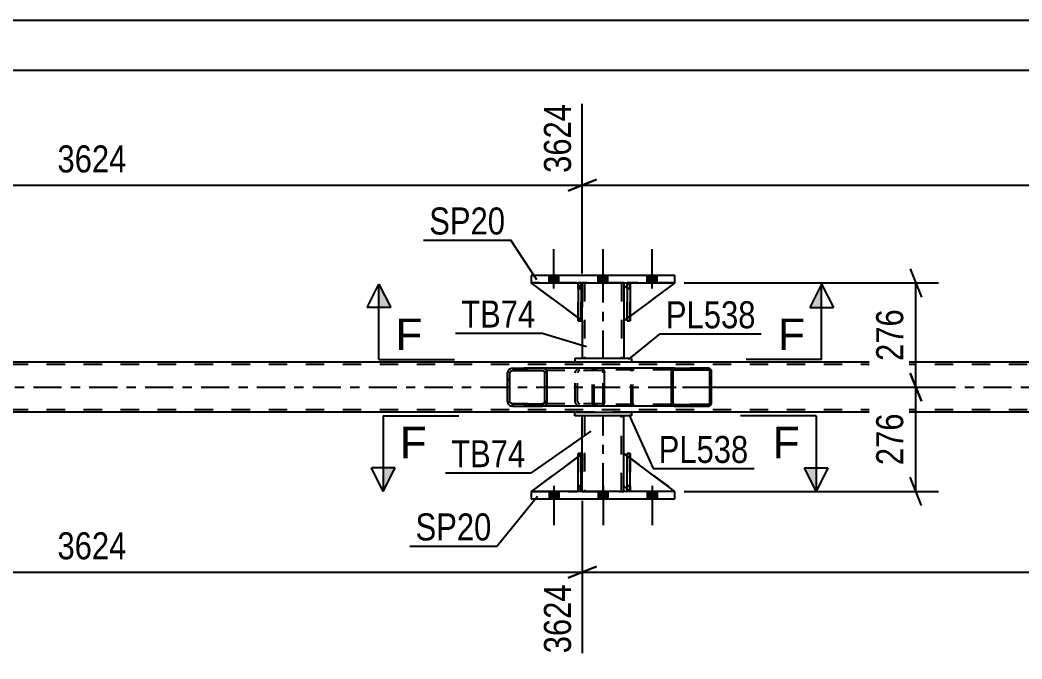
# Model space of a CAD drawing. Header units: millimetres. Extents: x 0 to 841, y 0 to 594.
# Drawn here: x 101.3 to 207.4, y 223.3 to 291 of the extents above; entities that cross this region are included whole.
import ezdxf

# ---------------------------------------------------------------- set-up
doc = ezdxf.new("R2010")
doc.units = ezdxf.units.MM
doc.linetypes.add('DXK_LINE_DOT2', pattern=[3.9198, 1.9599, -1.9599])
doc.linetypes.add('DXK_LINE_DOT3', pattern=[5.9187, 2.979, -0.9799, 0.9799, -0.9799])
doc.styles.add('Arial', font='ARIAL.TTF', dxfattribs={"height": 0.2})
doc.styles.add('Arial Narrow', font='ARIALN.TTF', dxfattribs={"height": 0.2})

# ---------------------------------------------------------------- blocks, each defined once
blk = doc.blocks.new('Part-318885092-5568 - 5502')
at = {"color": 2, "linetype": 'Continuous'}
for p, q in [((165.61, 262.9), (165.25, 262.55)), ((165.25, 262.55), (165.25, 259.15)), ((170.65, 263.15), (165.93, 259.65)), ((165.61, 259.41), (165.25, 259.15))]:
    blk.add_line(p, q, dxfattribs=at)
at = {"color": 7, "linetype": 'DXK_LINE_DOT2'}
for p, q in [((165.85, 263.15), (165.61, 262.9)), ((170.65, 263.15), (165.85, 263.15)), ((165.93, 259.65), (165.61, 259.41))]:
    blk.add_line(p, q, dxfattribs=at)
blk = doc.blocks.new('Part-318885092-5510 - 5502')
at = {"color": 7, "linetype": 'DXK_LINE_DOT2'}
for p, q in [((160.41, 262.55), (160.41, 263.15)), ((160.41, 263.15), (160.41, 263.15)), ((160.41, 263.15), (160.41, 259.15)), ((160.73, 263.15), (160.41, 263.15)), ((160.41, 259.15), (160.41, 262.55)), ((160.41, 262.55), (160.73, 262.55)), ((160.73, 262.55), (160.73, 263.15)), ((160.73, 259.15), (160.73, 263.15)), ((160.73, 262.55), (160.73, 259.15)), ((160.41, 259.15), (160.73, 259.15))]:
    blk.add_line(p, q, dxfattribs=at)
blk = doc.blocks.new('Part-318885092-5517 - 5502')
at = {"color": 2, "linetype": 'Continuous'}
for p, q in [((160.85, 263.15), (160.85, 262.55)), ((165.25, 263.15), (165.25, 262.55)), ((160.85, 259.15), (160.85, 255.15)), ((165.25, 259.15), (165.25, 255.15))]:
    blk.add_line(p, q, dxfattribs=at)
at = {"color": 7, "linetype": 'DXK_LINE_DOT2'}
for p, q in [((165.25, 263.15), (160.85, 263.15)), ((160.85, 262.55), (160.85, 259.15)), ((161.09, 263.15), (161.09, 255.15)), ((165.01, 263.15), (165.01, 255.15)), ((165.25, 262.55), (165.25, 259.15)), ((165.25, 255.15), (160.85, 255.15))]:
    blk.add_line(p, q, dxfattribs=at)
at = {"color": 7, "linetype": 'DXK_LINE_DOT3'}
blk.add_line((163.05, 255.15), (163.05, 263.15), dxfattribs=at)
blk = doc.blocks.new('Part-318885092-5522 - 5502')
at = {"color": 2, "linetype": 'Continuous'}
for p, q in [((166.05, 255.15), (160.05, 255.15)), ((160.05, 255.15), (160.05, 254.75)), ((166.05, 254.75), (160.05, 254.75)), ((166.05, 255.15), (166.05, 254.75))]:
    blk.add_line(p, q, dxfattribs=at)
blk = doc.blocks.new('Part-318885092-5527 - 5502')
at = {"color": 2, "linetype": 'Continuous'}
for p, q in [((160.05, 249.47), (166.05, 249.47)), ((160.05, 249.07), (160.05, 249.47)), ((166.05, 249.47), (166.05, 249.07)), ((166.05, 249.07), (160.05, 249.07))]:
    blk.add_line(p, q, dxfattribs=at)
blk = doc.blocks.new('Part-318885092-5532 - 5502')
at = {"color": 2, "linetype": 'Continuous'}
for p, q in [((160.85, 245.07), (160.85, 249.07)), ((165.25, 245.07), (165.25, 249.07)), ((160.85, 241.07), (160.85, 241.67)), ((165.25, 241.07), (165.25, 241.67))]:
    blk.add_line(p, q, dxfattribs=at)
at = {"color": 7, "linetype": 'DXK_LINE_DOT2'}
for p, q in [((165.25, 249.07), (160.85, 249.07)), ((161.09, 249.07), (161.09, 241.07)), ((165.01, 241.07), (165.01, 249.07)), ((160.85, 241.67), (160.85, 245.07)), ((165.25, 241.67), (165.25, 245.07)), ((160.85, 241.07), (165.25, 241.07))]:
    blk.add_line(p, q, dxfattribs=at)
at = {"color": 7, "linetype": 'DXK_LINE_DOT3'}
blk.add_line((163.05, 241.07), (163.05, 249.07), dxfattribs=at)
blk = doc.blocks.new('Part-318885092-5548 - 5502')
at = {"color": 2, "linetype": 'Continuous'}
for p, q in [((170.65, 263.95), (155.45, 263.95)), ((155.45, 263.95), (155.45, 263.15)), ((170.65, 263.15), (170.65, 263.95)), ((155.45, 263.15), (170.65, 263.15))]:
    blk.add_line(p, q, dxfattribs=at)
blk = doc.blocks.new('Part-318885092-5553 - 5502')
at = {"color": 2, "linetype": 'Continuous'}
for p, q in [((155.45, 241.07), (155.45, 240.27)), ((170.65, 241.07), (155.45, 241.07)), ((170.65, 240.27), (170.65, 241.07)), ((155.45, 240.27), (170.65, 240.27))]:
    blk.add_line(p, q, dxfattribs=at)
blk = doc.blocks.new('Part-318885092-5554 - 5502')
at = {"color": 2, "linetype": 'Continuous'}
for p, q in [((165.25, 241.67), (165.25, 245.07)), ((165.61, 244.81), (165.25, 245.07)), ((170.65, 241.07), (165.93, 244.57)), ((165.61, 241.32), (165.25, 241.67))]:
    blk.add_line(p, q, dxfattribs=at)
at = {"color": 7, "linetype": 'DXK_LINE_DOT2'}
for p, q in [((165.93, 244.57), (165.61, 244.81)), ((165.85, 241.07), (165.61, 241.32)), ((170.65, 241.07), (165.85, 241.07)), ((170.65, 241.07), (170.65, 241.07)), ((170.65, 241.07), (170.65, 241.07))]:
    blk.add_line(p, q, dxfattribs=at)
blk = doc.blocks.new('Part-318885092-5555 - 5502')
at = {"color": 7, "linetype": 'DXK_LINE_DOT2'}
for p, q in [((165.25, 241.67), (165.25, 245.07)), ((165.25, 245.07), (170.65, 241.07)), ((165.85, 241.07), (165.25, 241.67)), ((170.65, 241.07), (165.85, 241.07))]:
    blk.add_line(p, q, dxfattribs=at)
blk = doc.blocks.new('Part-318885092-5556 - 5502')
at = {"color": 2, "linetype": 'Continuous'}
for p, q in [((160.41, 244.74), (155.45, 241.07)), ((160.85, 245.07), (160.73, 244.98)), ((160.85, 241.67), (160.85, 245.07)), ((160.41, 241.22), (160.25, 241.07)), ((160.85, 241.67), (160.73, 241.54)), ((160.85, 241.67), (160.85, 241.67))]:
    blk.add_line(p, q, dxfattribs=at)
at = {"color": 7, "linetype": 'DXK_LINE_DOT2'}
for p, q in [((160.73, 244.98), (160.41, 244.74)), ((160.85, 241.67), (160.85, 245.07)), ((155.45, 241.07), (160.25, 241.07)), ((160.85, 241.67), (160.25, 241.07)), ((160.73, 241.54), (160.41, 241.22))]:
    blk.add_line(p, q, dxfattribs=at)
blk = doc.blocks.new('Part-318885092-5563 - 5502')
at = {"color": 7, "linetype": 'DXK_LINE_DOT2'}
for p, q in [((160.85, 245.07), (155.45, 241.07)), ((160.85, 241.67), (160.85, 245.07)), ((160.85, 245.07), (160.85, 241.67)), ((155.45, 241.07), (160.25, 241.07)), ((160.25, 241.07), (160.85, 241.67)), ((160.85, 241.67), (160.25, 241.07)), ((160.85, 241.67), (160.85, 241.67))]:
    blk.add_line(p, q, dxfattribs=at)
blk = doc.blocks.new('Part-318885092-5564 - 5502')
at = {"color": 2, "linetype": 'Continuous'}
for p, q in [((165.61, 241.07), (165.61, 245.07)), ((165.61, 245.07), (165.93, 245.07)), ((165.93, 241.07), (165.93, 245.07)), ((165.61, 241.07), (165.61, 241.07)), ((165.93, 241.07), (165.61, 241.07))]:
    blk.add_line(p, q, dxfattribs=at)
at = {"color": 7, "linetype": 'DXK_LINE_DOT2'}
for p, q in [((165.61, 245.07), (165.61, 241.67)), ((165.93, 241.67), (165.93, 245.07)), ((165.61, 241.67), (165.61, 241.07)), ((165.61, 241.67), (165.93, 241.67)), ((165.93, 241.07), (165.93, 241.67)), ((165.93, 241.07), (165.93, 241.07))]:
    blk.add_line(p, q, dxfattribs=at)
blk = doc.blocks.new('Part-318885092-5565 - 5502')
at = {"color": 2, "linetype": 'Continuous'}
for p, q in [((160.41, 241.07), (160.41, 245.07)), ((160.41, 245.07), (160.73, 245.07)), ((160.73, 241.07), (160.73, 245.07)), ((160.41, 241.07), (160.41, 241.07)), ((160.73, 241.07), (160.41, 241.07))]:
    blk.add_line(p, q, dxfattribs=at)
at = {"color": 7, "linetype": 'DXK_LINE_DOT2'}
for p, q in [((160.41, 245.07), (160.41, 241.67)), ((160.73, 241.67), (160.73, 245.07)), ((160.41, 241.67), (160.41, 241.07)), ((160.41, 241.67), (160.73, 241.67)), ((160.73, 241.07), (160.73, 241.67)), ((160.73, 241.07), (160.73, 241.07))]:
    blk.add_line(p, q, dxfattribs=at)
blk = doc.blocks.new('Part-318885092-5566 - 5502')
at = {"color": 7, "linetype": 'DXK_LINE_DOT2'}
for p, q in [((165.93, 245.07), (165.61, 245.07)), ((165.61, 241.67), (165.61, 245.07)), ((165.61, 241.07), (165.61, 245.07)), ((165.93, 245.07), (165.93, 241.67)), ((165.93, 241.07), (165.93, 245.07)), ((165.93, 241.67), (165.61, 241.67)), ((165.61, 241.07), (165.61, 241.67)), ((165.93, 241.07), (165.61, 241.07)), ((165.93, 241.67), (165.93, 241.07)), ((165.93, 241.07), (165.93, 241.07))]:
    blk.add_line(p, q, dxfattribs=at)
blk = doc.blocks.new('Part-318885092-5567 - 5502')
at = {"color": 7, "linetype": 'DXK_LINE_DOT2'}
for p, q in [((160.73, 245.07), (160.41, 245.07)), ((160.41, 241.67), (160.41, 245.07)), ((160.41, 241.07), (160.41, 245.07)), ((160.73, 245.07), (160.73, 241.67)), ((160.73, 241.07), (160.73, 245.07)), ((160.73, 241.67), (160.41, 241.67)), ((160.41, 241.07), (160.41, 241.67)), ((160.73, 241.07), (160.41, 241.07)), ((160.73, 241.67), (160.73, 241.07)), ((160.73, 241.07), (160.73, 241.07))]:
    blk.add_line(p, q, dxfattribs=at)
blk = doc.blocks.new('Part-318885092-5604 - 5502')
at = {"linetype": 'Continuous'}
h = blk.add_hatch(dxfattribs=at)
h.set_pattern_fill('', scale=0.7, style=0, pattern_type=0)
h.set_pattern_definition([(45, (157.0942, 253.8129), (-1.57154, 1.57154), [])])
h.paths.add_polyline_path([(157.13, 253.63), (157.09, 253.81), (156.99, 253.97), (156.82, 254.07), (156.63, 254.11), (153.45, 254.11), (153.25, 254.07), (153.09, 253.97), (152.98, 253.81), (152.94, 253.63), (152.94, 250.59), (152.98, 250.41), (153.09, 250.25), (153.25, 250.15), (153.45, 250.11), (156.63, 250.11), (156.82, 250.15), (156.99, 250.25), (157.09, 250.41), (157.13, 250.59)])
h.paths.add_polyline_path([(156.86, 250.5), (156.81, 250.42), (156.73, 250.37), (156.63, 250.35), (153.45, 250.35), (153.35, 250.37), (153.27, 250.42), (153.21, 250.5), (153.19, 250.59), (153.19, 253.63), (153.21, 253.72), (153.27, 253.8), (153.35, 253.85), (153.45, 253.87), (156.63, 253.87), (156.73, 253.85), (156.81, 253.8), (156.86, 253.72), (156.88, 253.63), (156.88, 250.59)])
at = {"color": 2, "linetype": 'Continuous'}
for p, q in [((152.98, 253.81), (152.94, 253.63)), ((153.19, 253.63), (153.21, 253.72)), ((153.21, 253.72), (153.27, 253.8)), ((153.45, 254.11), (153.25, 254.07)), ((153.27, 253.8), (153.35, 253.85)), ((153.35, 253.85), (153.45, 253.87)), ((153.45, 254.11), (156.63, 254.11)), ((153.45, 253.87), (156.63, 253.87)), ((162.93, 254.11), (156.63, 254.11)), ((156.82, 254.07), (156.63, 254.11)), ((156.63, 253.87), (156.73, 253.85)), ((156.73, 253.85), (156.81, 253.8)), ((156.81, 253.8), (156.86, 253.72)), ((156.86, 253.72), (156.88, 253.63)), ((157.13, 253.63), (157.09, 253.81)), ((162.93, 254.11), (163.03, 254.07)), ((163.03, 254.07), (163.12, 253.97)), ((163.12, 253.97), (163.18, 253.81)), ((163.18, 253.81), (163.2, 253.63)), ((152.94, 250.59), (152.94, 253.63)), ((153.19, 250.59), (153.19, 253.63)), ((156.88, 250.59), (156.88, 253.63)), ((157.13, 250.59), (157.13, 253.63)), ((163.2, 250.59), (163.2, 253.63)), ((152.94, 250.59), (152.98, 250.41)), ((153.21, 250.5), (153.19, 250.59)), ((153.27, 250.42), (153.21, 250.5)), ((156.86, 250.5), (156.81, 250.42)), ((156.88, 250.59), (156.86, 250.5)), ((157.09, 250.41), (157.13, 250.59)), ((163.2, 250.59), (163.18, 250.41)), ((153.25, 250.15), (153.45, 250.11)), ((153.35, 250.37), (153.27, 250.42)), ((153.45, 250.35), (153.35, 250.37)), ((153.45, 250.35), (156.63, 250.35)), ((153.45, 250.11), (156.63, 250.11)), ((156.73, 250.37), (156.63, 250.35)), ((156.63, 250.11), (156.82, 250.15)), ((162.93, 250.11), (156.63, 250.11)), ((156.81, 250.42), (156.73, 250.37)), ((163.03, 250.15), (162.93, 250.11)), ((163.12, 250.25), (163.03, 250.15)), ((163.18, 250.41), (163.12, 250.25))]:
    blk.add_line(p, q, dxfattribs=at)
at = {"color": 7, "linetype": 'DXK_LINE_DOT2'}
for p, q in [((156.63, 254.11), (153.45, 254.11)), ((162.93, 253.87), (153.45, 253.87)), ((160.09, 253.63), (160.13, 253.81)), ((160.36, 253.72), (160.34, 253.63)), ((160.42, 253.8), (160.36, 253.72)), ((160.4, 254.07), (160.6, 254.11)), ((160.5, 253.85), (160.42, 253.8)), ((160.6, 253.87), (160.5, 253.85)), ((161.94, 253.87), (161.94, 254.11)), ((162.98, 253.85), (162.93, 253.87)), ((163.03, 253.8), (162.98, 253.85)), ((163.06, 253.72), (163.03, 253.8)), ((163.07, 253.63), (163.06, 253.72)), ((160.09, 250.59), (160.09, 253.63)), ((160.34, 250.59), (160.34, 253.63)), ((163.07, 250.59), (163.07, 253.63)), ((160.13, 250.41), (160.09, 250.59)), ((160.34, 250.59), (160.36, 250.5)), ((160.36, 250.5), (160.42, 250.42)), ((163.03, 250.42), (163.06, 250.5)), ((163.06, 250.5), (163.07, 250.59)), ((162.93, 250.35), (153.45, 250.35)), ((156.63, 250.11), (153.45, 250.11)), ((160.6, 250.11), (160.4, 250.15)), ((160.42, 250.42), (160.44, 250.41)), ((160.44, 250.41), (160.5, 250.37)), ((160.5, 250.37), (160.6, 250.35)), ((161.94, 250.11), (161.94, 250.35)), ((162.93, 250.35), (162.98, 250.37)), ((162.98, 250.37), (163.03, 250.42))]:
    blk.add_line(p, q, dxfattribs=at)
at = {"color": 2, "linetype": 'Continuous'}
for centre, start, end in [((153.43, 253.61), 111.1941, 156.1506), ((156.64, 253.61), 23.8494, 68.8059), ((153.43, 250.6), 203.8494, 248.8059), ((156.64, 250.6), 291.1941, 336.1506)]:
    blk.add_arc(centre, 0.492, start, end, dxfattribs=at)
at = {"color": 7, "linetype": 'DXK_LINE_DOT2'}
for centre, start, end in [((160.58, 253.61), 111.1941, 156.1506), ((160.58, 250.6), 203.8494, 248.8059)]:
    blk.add_arc(centre, 0.492, start, end, dxfattribs=at)
blk = doc.blocks.new('Part-318885092-5606 - 5502')
at = {"linetype": 'Continuous'}
h = blk.add_hatch(dxfattribs=at)
h.set_pattern_fill('', scale=0.7, style=0, pattern_type=0)
h.set_pattern_definition([(45, (174.5182, 253.9117), (-1.57154, 1.57154), [])])
h.paths.add_polyline_path([(174.54, 253.79), (174.52, 253.91), (174.44, 254.02), (174.33, 254.08), (174.2, 254.11), (170.63, 254.11), (170.5, 254.08), (170.39, 254.02), (170.31, 253.91), (170.29, 253.79), (170.29, 250.43), (170.31, 250.31), (170.39, 250.2), (170.5, 250.13), (170.63, 250.11), (174.2, 250.11), (174.33, 250.13), (174.44, 250.2), (174.52, 250.31), (174.54, 250.43)])
h.paths.add_polyline_path([(174.36, 250.37), (174.32, 250.32), (174.27, 250.28), (174.2, 250.27), (170.63, 250.27), (170.56, 250.28), (170.51, 250.32), (170.47, 250.37), (170.46, 250.43), (170.46, 253.79), (170.47, 253.85), (170.51, 253.9), (170.56, 253.94), (170.63, 253.95), (174.2, 253.95), (174.27, 253.94), (174.32, 253.9), (174.36, 253.85), (174.37, 253.79), (174.37, 250.43)])
at = {"color": 7, "linetype": 'DXK_LINE_DOT2'}
for p, q in [((161.94, 253.79), (161.96, 253.91)), ((161.94, 250.43), (161.94, 253.79)), ((162.12, 253.85), (162.11, 253.79)), ((162.11, 250.43), (162.11, 253.79)), ((162.16, 253.9), (162.12, 253.85)), ((162.15, 254.08), (162.28, 254.11)), ((162.21, 253.94), (162.16, 253.9)), ((162.28, 253.95), (162.21, 253.94)), ((162.93, 254.11), (162.28, 254.11)), ((174.2, 253.95), (162.28, 253.95)), ((165.85, 254.11), (165.98, 254.08)), ((165.92, 253.94), (165.85, 253.95)), ((165.97, 253.9), (165.92, 253.94)), ((166.01, 253.85), (165.97, 253.9)), ((166.02, 253.79), (166.01, 253.85)), ((166.02, 250.43), (166.02, 253.79)), ((166.17, 253.91), (166.19, 253.79)), ((166.19, 250.43), (166.19, 253.79)), ((174.2, 254.11), (170.63, 254.11)), ((161.96, 250.31), (161.94, 250.43)), ((162.11, 250.43), (162.12, 250.37)), ((162.12, 250.37), (162.16, 250.32)), ((162.28, 250.11), (162.15, 250.13)), ((162.16, 250.32), (162.21, 250.28)), ((162.21, 250.28), (162.28, 250.27)), ((174.2, 250.27), (162.28, 250.27)), ((162.93, 250.11), (162.28, 250.11)), ((165.85, 250.27), (165.92, 250.28)), ((165.98, 250.13), (165.85, 250.11)), ((165.92, 250.28), (165.97, 250.32)), ((165.97, 250.32), (166.01, 250.37)), ((166.01, 250.37), (166.02, 250.43)), ((166.19, 250.43), (166.17, 250.31)), ((170.63, 250.11), (174.2, 250.11))]:
    blk.add_line(p, q, dxfattribs=at)
at = {"color": 2, "linetype": 'Continuous'}
for p, q in [((170.63, 254.11), (162.93, 254.11)), ((170.31, 253.91), (170.29, 253.79)), ((170.29, 250.43), (170.29, 253.79)), ((170.46, 253.79), (170.47, 253.85)), ((170.46, 250.43), (170.46, 253.79)), ((170.47, 253.85), (170.51, 253.9)), ((170.63, 254.11), (170.5, 254.08)), ((170.51, 253.9), (170.56, 253.94)), ((170.56, 253.94), (170.63, 253.95)), ((170.63, 254.11), (174.2, 254.11)), ((170.63, 253.95), (174.2, 253.95)), ((174.33, 254.08), (174.2, 254.11)), ((174.2, 253.95), (174.27, 253.94)), ((174.27, 253.94), (174.32, 253.9)), ((174.32, 253.9), (174.36, 253.85)), ((174.36, 253.85), (174.37, 253.79)), ((174.37, 250.43), (174.37, 253.79)), ((174.54, 253.79), (174.52, 253.91)), ((174.54, 250.43), (174.54, 253.79)), ((170.63, 250.11), (162.93, 250.11)), ((170.29, 250.43), (170.31, 250.31)), ((170.47, 250.37), (170.46, 250.43)), ((170.51, 250.32), (170.47, 250.37)), ((170.5, 250.13), (170.63, 250.11)), ((170.56, 250.28), (170.51, 250.32)), ((170.63, 250.27), (170.56, 250.28)), ((170.63, 250.27), (174.2, 250.27)), ((170.63, 250.11), (174.2, 250.11)), ((174.27, 250.28), (174.2, 250.27)), ((174.2, 250.11), (174.33, 250.13)), ((174.32, 250.32), (174.27, 250.28)), ((174.36, 250.37), (174.32, 250.32)), ((174.37, 250.43), (174.36, 250.37)), ((174.52, 250.31), (174.54, 250.43))]:
    blk.add_line(p, q, dxfattribs=at)
at = {"color": 7, "linetype": 'DXK_LINE_DOT2'}
for centre, start, end in [((162.27, 253.78), 110.7583, 155.68), ((165.87, 253.78), 24.32, 69.2417), ((162.27, 250.44), 204.32, 249.2417), ((165.87, 250.44), 290.7583, 335.68)]:
    blk.add_arc(centre, 0.331, start, end, dxfattribs=at)
at = {"color": 2, "linetype": 'Continuous'}
for centre, start, end in [((170.61, 253.78), 110.7583, 155.68), ((174.22, 253.78), 24.32, 69.2417), ((170.61, 250.44), 204.32, 249.2417), ((174.22, 250.44), 290.7583, 335.68)]:
    blk.add_arc(centre, 0.331, start, end, dxfattribs=at)
blk = doc.blocks.new('Part-318885092-5610 - 5502')
at = {"color": 7, "linetype": 'DXK_LINE_DOT2'}
for p, q in [((165.85, 263.15), (165.25, 262.55)), ((165.25, 259.15), (170.65, 263.15)), ((165.25, 262.55), (165.25, 259.15)), ((170.65, 263.15), (165.85, 263.15))]:
    blk.add_line(p, q, dxfattribs=at)
blk = doc.blocks.new('Part-318885092-5611 - 5502')
at = {"color": 2, "linetype": 'Continuous'}
for p, q in [((160.41, 259.48), (155.45, 263.15)), ((160.41, 263), (160.25, 263.15)), ((160.85, 262.55), (160.73, 262.68)), ((160.85, 262.55), (160.85, 262.55)), ((160.85, 259.15), (160.85, 262.55)), ((160.73, 259.24), (160.85, 259.15)), ((160.85, 259.15), (160.85, 259.15))]:
    blk.add_line(p, q, dxfattribs=at)
at = {"color": 7, "linetype": 'DXK_LINE_DOT2'}
for p, q in [((160.25, 263.15), (155.45, 263.15)), ((160.25, 263.15), (160.85, 262.55)), ((160.73, 262.68), (160.41, 263)), ((160.85, 262.55), (160.85, 259.15)), ((160.73, 259.24), (160.41, 259.48))]:
    blk.add_line(p, q, dxfattribs=at)
blk = doc.blocks.new('Part-318885092-5612 - 5502')
at = {"color": 7, "linetype": 'DXK_LINE_DOT2'}
for p, q in [((160.85, 259.15), (155.45, 263.15)), ((155.45, 263.15), (160.25, 263.15)), ((160.25, 263.15), (160.85, 262.55)), ((160.85, 262.55), (160.25, 263.15)), ((160.85, 262.55), (160.85, 259.15)), ((160.85, 262.55), (160.85, 262.55)), ((160.85, 262.55), (160.85, 259.15))]:
    blk.add_line(p, q, dxfattribs=at)
blk = doc.blocks.new('Part-318885092-5613 - 5502')
at = {"color": 2, "linetype": 'Continuous'}
for p, q in [((165.93, 263.15), (165.61, 263.15)), ((165.61, 263.15), (165.61, 259.15)), ((165.93, 263.15), (165.93, 263.15)), ((165.93, 263.15), (165.93, 259.15)), ((165.93, 259.15), (165.61, 259.15))]:
    blk.add_line(p, q, dxfattribs=at)
at = {"color": 7, "linetype": 'DXK_LINE_DOT2'}
for p, q in [((165.61, 262.55), (165.61, 263.15)), ((165.93, 262.55), (165.61, 262.55)), ((165.61, 262.55), (165.61, 259.15)), ((165.93, 262.55), (165.93, 263.15)), ((165.93, 263.15), (165.93, 263.15)), ((165.93, 259.15), (165.93, 262.55))]:
    blk.add_line(p, q, dxfattribs=at)
blk = doc.blocks.new('Part-318885092-5614 - 5502')
at = {"color": 2, "linetype": 'Continuous'}
for p, q in [((160.73, 263.15), (160.41, 263.15)), ((160.41, 263.15), (160.41, 259.15)), ((160.73, 263.15), (160.73, 263.15)), ((160.73, 263.15), (160.73, 259.15)), ((160.73, 259.15), (160.41, 259.15))]:
    blk.add_line(p, q, dxfattribs=at)
at = {"color": 7, "linetype": 'DXK_LINE_DOT2'}
for p, q in [((160.41, 262.55), (160.41, 263.15)), ((160.73, 262.55), (160.41, 262.55)), ((160.41, 262.55), (160.41, 259.15)), ((160.73, 262.55), (160.73, 263.15)), ((160.73, 263.15), (160.73, 263.15)), ((160.73, 259.15), (160.73, 262.55))]:
    blk.add_line(p, q, dxfattribs=at)
blk = doc.blocks.new('Part-318885092-5615 - 5502')
at = {"color": 7, "linetype": 'DXK_LINE_DOT2'}
for p, q in [((165.61, 262.55), (165.61, 263.15)), ((165.61, 263.15), (165.61, 263.15)), ((165.61, 263.15), (165.61, 259.15)), ((165.93, 263.15), (165.61, 263.15)), ((165.61, 259.15), (165.61, 262.55)), ((165.61, 262.55), (165.93, 262.55)), ((165.93, 262.55), (165.93, 263.15)), ((165.93, 259.15), (165.93, 263.15)), ((165.93, 262.55), (165.93, 259.15)), ((165.61, 259.15), (165.93, 259.15))]:
    blk.add_line(p, q, dxfattribs=at)
blk = doc.blocks.new('Part-318885092-5674 - 5502')
at = {"color": 2, "linetype": 'Continuous'}
for p, q in [((160.05, 254.75), (67.2, 254.75)), ((330.32, 254.75), (166.05, 254.75)), ((160.05, 249.47), (67.2, 249.47)), ((330.32, 249.47), (166.05, 249.47))]:
    blk.add_line(p, q, dxfattribs=at)
at = {"color": 7, "linetype": 'DXK_LINE_DOT2'}
for p, q in [((166.05, 254.75), (160.05, 254.75)), ((729.32, 254.51), (67.2, 254.51)), ((729.32, 249.71), (67.2, 249.71)), ((166.05, 249.47), (160.05, 249.47))]:
    blk.add_line(p, q, dxfattribs=at)
at = {"color": 7, "linetype": 'DXK_LINE_DOT3'}
blk.add_line((67.2, 252.11), (729.32, 252.11), dxfattribs=at)
blk = doc.blocks.new('Bolt-318885092-5738 - 5502')
at = {"linetype": 'Continuous'}
for points in [[(157.33, 263.15), (158.37, 263.15), (158.37, 263.95), (157.33, 263.95)], [(157.33, 263.15), (158.37, 263.15), (158.37, 263.95), (157.33, 263.95)], [(157.33, 263.15), (158.37, 263.15), (158.37, 263.95), (157.33, 263.95)], [(162.53, 263.15), (163.57, 263.15), (163.57, 263.95), (162.53, 263.95)], [(162.53, 263.15), (163.57, 263.15), (163.57, 263.95), (162.53, 263.95)], [(167.73, 263.15), (168.77, 263.15), (168.77, 263.95), (167.73, 263.95)], [(167.73, 263.15), (168.77, 263.15), (168.77, 263.95), (167.73, 263.95)], [(167.73, 263.15), (168.77, 263.15), (168.77, 263.95), (167.73, 263.95)]]:
    blk.add_hatch(color=1, dxfattribs=at).paths.add_polyline_path(points)
at = {"color": 1, "linetype": 'Continuous'}
for p, q in [((157.85, 262.55), (157.85, 266.75)), ((157.85, 262.55), (157.85, 266.75)), ((157.85, 262.55), (157.85, 266.75)), ((163.05, 262.55), (163.05, 266.75)), ((163.05, 262.55), (163.05, 266.75)), ((168.25, 262.55), (168.25, 266.75)), ((168.25, 262.55), (168.25, 266.75)), ((168.25, 262.55), (168.25, 266.75)), ((157.33, 263.15), (157.33, 263.95)), ((157.33, 263.15), (157.33, 263.95)), ((157.33, 263.15), (157.33, 263.95)), ((158.37, 263.15), (158.37, 263.95)), ((158.37, 263.15), (158.37, 263.95)), ((158.37, 263.15), (158.37, 263.95)), ((162.53, 263.15), (162.53, 263.95)), ((162.53, 263.15), (162.53, 263.95)), ((163.57, 263.15), (163.57, 263.95)), ((163.57, 263.15), (163.57, 263.95)), ((167.73, 263.15), (167.73, 263.95)), ((167.73, 263.15), (167.73, 263.95)), ((167.73, 263.15), (167.73, 263.95)), ((168.77, 263.15), (168.77, 263.95)), ((168.77, 263.15), (168.77, 263.95)), ((168.77, 263.15), (168.77, 263.95))]:
    blk.add_line(p, q, dxfattribs=at)
blk = doc.blocks.new('Bolt-318885092-5739 - 5502')
at = {"linetype": 'Continuous'}
for points in [[(158.37, 241.07), (157.33, 241.07), (157.33, 240.27), (158.37, 240.27)], [(158.37, 241.07), (157.33, 241.07), (157.33, 240.27), (158.37, 240.27)], [(158.37, 241.07), (157.33, 241.07), (157.33, 240.27), (158.37, 240.27)], [(163.57, 241.07), (162.53, 241.07), (162.53, 240.27), (163.57, 240.27)], [(163.57, 241.07), (162.53, 241.07), (162.53, 240.27), (163.57, 240.27)], [(168.77, 241.07), (167.73, 241.07), (167.73, 240.27), (168.77, 240.27)], [(168.77, 241.07), (167.73, 241.07), (167.73, 240.27), (168.77, 240.27)], [(168.77, 241.07), (167.73, 241.07), (167.73, 240.27), (168.77, 240.27)]]:
    blk.add_hatch(color=1, dxfattribs=at).paths.add_polyline_path(points)
at = {"color": 1, "linetype": 'Continuous'}
for p, q in [((157.33, 241.07), (157.33, 240.27)), ((157.33, 241.07), (157.33, 240.27)), ((157.33, 241.07), (157.33, 240.27)), ((157.85, 241.67), (157.85, 237.47)), ((157.85, 241.67), (157.85, 237.47)), ((157.85, 241.67), (157.85, 237.47)), ((158.37, 241.07), (158.37, 240.27)), ((158.37, 241.07), (158.37, 240.27)), ((158.37, 241.07), (158.37, 240.27)), ((162.53, 241.07), (162.53, 240.27)), ((162.53, 241.07), (162.53, 240.27)), ((163.05, 241.67), (163.05, 237.47)), ((163.05, 241.67), (163.05, 237.47)), ((163.57, 241.07), (163.57, 240.27)), ((163.57, 241.07), (163.57, 240.27)), ((167.73, 241.07), (167.73, 240.27)), ((167.73, 241.07), (167.73, 240.27)), ((167.73, 241.07), (167.73, 240.27)), ((168.25, 241.67), (168.25, 237.47)), ((168.25, 241.67), (168.25, 237.47)), ((168.25, 241.67), (168.25, 237.47)), ((168.77, 241.07), (168.77, 240.27)), ((168.77, 241.07), (168.77, 240.27)), ((168.77, 241.07), (168.77, 240.27))]:
    blk.add_line(p, q, dxfattribs=at)
blk = doc.blocks.new('StraightDimension-318885092-5801 - 5502')
at = {"color": 7, "linetype": 'Continuous'}
for p, q in [((160.85, 264.15), (160.85, 282.13)), ((159.35, 272.92), (162.35, 274.12)), ((56.98, 273.52), (160.85, 273.52))]:
    blk.add_line(p, q, dxfattribs=at)
at = {"color": 0}
blk.add_wipeout([(113.18, 274.27), (113.18, 278.47), (104.66, 278.47), (104.66, 274.27)], dxfattribs=at)
at = {"color": 3, "style": 'Arial Narrow'}
blk.add_text('3624', height=2.863, dxfattribs=at).set_placement((105.26, 274.87))
at = {"color": 0, "linetype": 'Continuous'}
blk.add_wipeout([(160.25, 282.73), (156.05, 282.73), (156.05, 274.22), (160.25, 274.22)], dxfattribs=at)
at = {"color": 3, "linetype": 'Continuous', "style": 'Arial Narrow'}
blk.add_text('3624', height=2.863, rotation=90.0002, dxfattribs=at).set_placement((159.65, 274.82))
blk = doc.blocks.new('StraightDimension-318885092-5852 - 5502')
at = {"color": 7, "linetype": 'Continuous'}
for p, q in [((160.85, 240.07), (160.85, 223.91)), ((56.98, 232.52), (160.85, 232.52)), ((159.35, 231.92), (162.35, 233.12))]:
    blk.add_line(p, q, dxfattribs=at)
at = {"color": 0}
blk.add_wipeout([(113.18, 233.27), (113.18, 237.47), (104.66, 237.47), (104.66, 233.27)], dxfattribs=at)
at = {"color": 3, "style": 'Arial Narrow'}
blk.add_text('3624', height=2.863, dxfattribs=at).set_placement((105.26, 233.87))
at = {"color": 0, "linetype": 'Continuous'}
blk.add_wipeout([(160.25, 231.82), (156.05, 231.82), (156.05, 223.31), (160.25, 223.31)], dxfattribs=at)
at = {"color": 3, "linetype": 'Continuous', "style": 'Arial Narrow'}
blk.add_text('3624', height=2.863, rotation=90.0002, dxfattribs=at).set_placement((159.65, 223.91))
blk = doc.blocks.new('StraightDimension-318885092-5817 - 5502')
at = {"color": 7, "linetype": 'Continuous'}
for p, q in [((160.85, 264.15), (160.85, 282.13)), ((162.35, 274.12), (159.35, 272.92)), ((160.85, 273.52), (331.12, 273.52))]:
    blk.add_line(p, q, dxfattribs=at)
blk = doc.blocks.new('StraightDimension-318885092-5824 - 5502')
at = {"color": 7, "linetype": 'Continuous'}
blk.add_line((56.34, 291.02), (740.18, 291.02), dxfattribs=at)
blk = doc.blocks.new('StraightDimension-318885092-5835 - 5502')
at = {"color": 7, "linetype": 'Continuous'}
for p, q in [((160.85, 240.07), (160.85, 223.91)), ((162.35, 233.12), (159.35, 231.92)), ((160.85, 232.52), (331.12, 232.52))]:
    blk.add_line(p, q, dxfattribs=at)
blk = doc.blocks.new('StraightDimension-318885092-5868 - 5502')
at = {"color": 7, "linetype": 'Continuous'}
blk.add_line((56.98, 285.71), (739.54, 285.71), dxfattribs=at)
blk = doc.blocks.new('StraightDimension-318885092-5906 - 5502')
at = {"color": 7, "linetype": 'Continuous'}
for p, q in [((195.59, 264.65), (196.79, 261.65)), ((171.65, 263.15), (198.59, 263.15)), ((196.19, 252.11), (196.19, 263.15)), ((196.79, 250.61), (195.59, 253.61)), ((171.45, 252.11), (198.59, 252.11))]:
    blk.add_line(p, q, dxfattribs=at)
at = {"color": 0}
blk.add_wipeout([(195.44, 260.97), (191.24, 260.97), (191.24, 254.29), (195.44, 254.29)], dxfattribs=at)
at = {"color": 3, "style": 'Arial Narrow'}
blk.add_text('276', height=2.863, rotation=90.0002, dxfattribs=at).set_placement((194.84, 254.89))
blk = doc.blocks.new('StraightDimension-318885092-5934 - 5502')
at = {"color": 7, "linetype": 'Continuous'}
for p, q in [((195.59, 253.61), (196.79, 250.61)), ((171.45, 252.11), (198.59, 252.11)), ((196.19, 241.07), (196.19, 252.11)), ((196.79, 239.57), (195.59, 242.57)), ((171.65, 241.07), (198.59, 241.07))]:
    blk.add_line(p, q, dxfattribs=at)
at = {"color": 0}
blk.add_wipeout([(195.44, 249.93), (191.24, 249.93), (191.24, 243.25), (195.44, 243.25)], dxfattribs=at)
at = {"color": 3, "style": 'Arial Narrow'}
blk.add_text('276', height=2.863, rotation=90.0002, dxfattribs=at).set_placement((194.84, 243.85))
blk = doc.blocks.new('Mark-318885092-5513 - 5502')
at = {"color": 30, "linetype": 'Continuous'}
for p in [(147.42, 257.83), (161.31, 256.39)]:
    blk.add_line(p, (156.48, 257.83), dxfattribs=at)
at = {"color": 0}
blk.add_wipeout([(155.88, 258.43), (155.88, 261.43), (148.02, 261.43), (148.02, 258.43)], dxfattribs=at)
blk.add_wipeout([(155.88, 258.43), (155.88, 261.43), (148.02, 261.43), (148.02, 258.43)], dxfattribs=at)
at = {"color": 3, "style": 'Arial Narrow'}
blk.add_text('TB74', height=2.863, dxfattribs=at).set_placement((148.02, 258.43))
blk = doc.blocks.new('Mark-318885092-5518 - 5502')
at = {"color": 30, "linetype": 'Continuous'}
for p, q in [((165.74, 255.06), (169.11, 257.75)), ((169.11, 257.75), (179.81, 257.75))]:
    blk.add_line(p, q, dxfattribs=at)
at = {"color": 0}
blk.add_wipeout([(179.21, 258.35), (179.21, 261.35), (169.71, 261.35), (169.71, 258.35)], dxfattribs=at)
blk.add_wipeout([(179.21, 258.35), (179.21, 261.35), (169.71, 261.35), (169.71, 258.35)], dxfattribs=at)
at = {"color": 3, "style": 'Arial Narrow'}
blk.add_text('PL538', height=2.863, dxfattribs=at).set_placement((169.71, 258.35))
blk = doc.blocks.new('Mark-318885092-5523 - 5502')
at = {"color": 30, "linetype": 'Continuous'}
for p, q in [((165.79, 249.23), (168.34, 243.48)), ((168.34, 243.48), (179.05, 243.48))]:
    blk.add_line(p, q, dxfattribs=at)
at = {"color": 0}
blk.add_wipeout([(178.45, 244.08), (178.45, 247.08), (168.94, 247.08), (168.94, 244.08)], dxfattribs=at)
blk.add_wipeout([(178.45, 244.08), (178.45, 247.08), (168.94, 247.08), (168.94, 244.08)], dxfattribs=at)
at = {"color": 3, "style": 'Arial Narrow'}
blk.add_text('PL538', height=2.863, dxfattribs=at).set_placement((168.94, 244.08))
blk = doc.blocks.new('Mark-318885092-5528 - 5502')
at = {"color": 30, "linetype": 'Continuous'}
for p in [(161.75, 247.46), (146.36, 243.03)]:
    blk.add_line(p, (155.42, 243.03), dxfattribs=at)
at = {"color": 0}
blk.add_wipeout([(154.82, 243.63), (154.82, 246.63), (146.96, 246.63), (146.96, 243.63)], dxfattribs=at)
blk.add_wipeout([(154.82, 243.63), (154.82, 246.63), (146.96, 246.63), (146.96, 243.63)], dxfattribs=at)
at = {"color": 3, "style": 'Arial Narrow'}
blk.add_text('TB74', height=2.863, dxfattribs=at).set_placement((146.96, 243.63))
blk = doc.blocks.new('Mark-318885092-5544 - 5502')
at = {"color": 30, "linetype": 'Continuous'}
for p in [(144.04, 267.69), (156.03, 263.48)]:
    blk.add_line(p, (153.28, 267.69), dxfattribs=at)
at = {"color": 0}
blk.add_wipeout([(152.68, 268.29), (152.68, 271.29), (144.64, 271.29), (144.64, 268.29)], dxfattribs=at)
blk.add_wipeout([(152.68, 268.29), (152.68, 271.29), (144.64, 271.29), (144.64, 268.29)], dxfattribs=at)
at = {"color": 3, "style": 'Arial Narrow'}
blk.add_text('SP20', height=2.863, dxfattribs=at).set_placement((144.64, 268.29))
blk = doc.blocks.new('Mark-318885092-5549 - 5502')
at = {"color": 30, "linetype": 'Continuous'}
for p in [(156.1, 240.51), (142.59, 235.27)]:
    blk.add_line(p, (151.83, 235.27), dxfattribs=at)
at = {"color": 0}
blk.add_wipeout([(151.23, 235.87), (151.23, 238.87), (143.19, 238.87), (143.19, 235.87)], dxfattribs=at)
blk.add_wipeout([(151.23, 235.87), (151.23, 238.87), (143.19, 238.87), (143.19, 235.87)], dxfattribs=at)
at = {"color": 3, "style": 'Arial Narrow'}
blk.add_text('SP20', height=2.863, dxfattribs=at).set_placement((143.19, 235.87))
blk = doc.blocks.new('SectionMark-318885092-5997 - 5502')
at = {"linetype": 'Continuous'}
for points in [[(140.56, 260.54), (139.31, 260.54), (139.31, 263.04)], [(186.19, 260.54), (184.94, 260.54), (186.19, 263.04)]]:
    blk.add_hatch(color=6, dxfattribs=at).paths.add_polyline_path(points)
at = {"color": 6, "linetype": 'Continuous'}
for p, q in [((138.06, 260.54), (139.31, 263.04)), ((139.31, 255.04), (139.31, 263.04)), ((139.31, 263.04), (140.56, 260.54)), ((186.19, 263.04), (184.94, 260.54)), ((186.19, 255.04), (186.19, 263.04)), ((186.19, 263.04), (187.44, 260.54)), ((140.56, 260.54), (138.06, 260.54)), ((184.94, 260.54), (187.44, 260.54)), ((139.31, 255.04), (147.31, 255.04)), ((186.19, 255.04), (178.19, 255.04))]:
    blk.add_line(p, q, dxfattribs=at)
at = {"color": 0, "linetype": 'Continuous'}
for points in [[(143.91, 256.04), (143.91, 259.54), (141.06, 259.54), (141.06, 256.04)], [(184.44, 256.04), (184.44, 259.54), (181.59, 259.54), (181.59, 256.04)]]:
    blk.add_wipeout(points, dxfattribs=at)
at = {"color": 3, "linetype": 'Continuous', "style": 'Arial'}
for p in [(141.06, 256.04), (181.59, 256.04)]:
    blk.add_text('F', height=3.34, dxfattribs=at).set_placement(p)
blk = doc.blocks.new('SectionMark-318885092-5999 - 5502')
at = {"linetype": 'Continuous'}
for points in [[(139.77, 243.57), (141.02, 243.57), (139.77, 241.07)], [(184.37, 243.57), (185.62, 243.57), (185.62, 241.07)]]:
    blk.add_hatch(color=6, dxfattribs=at).paths.add_polyline_path(points)
at = {"color": 6, "linetype": 'Continuous'}
for p, q in [((139.77, 249.07), (147.77, 249.07)), ((139.77, 249.07), (139.77, 241.07)), ((185.62, 249.07), (177.62, 249.07)), ((185.62, 249.07), (185.62, 241.07)), ((139.77, 241.07), (138.52, 243.57)), ((141.02, 243.57), (138.52, 243.57)), ((139.77, 241.07), (141.02, 243.57)), ((184.37, 243.57), (186.87, 243.57)), ((185.62, 241.07), (184.37, 243.57)), ((186.87, 243.57), (185.62, 241.07))]:
    blk.add_line(p, q, dxfattribs=at)
at = {"color": 0, "linetype": 'Continuous'}
for points in [[(144.37, 244.57), (144.37, 248.07), (141.52, 248.07), (141.52, 244.57)], [(183.87, 244.57), (183.87, 248.07), (181.02, 248.07), (181.02, 244.57)]]:
    blk.add_wipeout(points, dxfattribs=at)
at = {"color": 3, "linetype": 'Continuous', "style": 'Arial'}
for p in [(141.52, 244.57), (181.02, 244.57)]:
    blk.add_text('F', height=3.34, dxfattribs=at).set_placement(p)

msp = doc.modelspace()

# ---------------------------------------------------------------- block references
for name in ['Bolt-318885092-5738 - 5502', 'Part-318885092-5548 - 5502', 'Part-318885092-5611 - 5502', 'Part-318885092-5612 - 5502', 'Part-318885092-5510 - 5502', 'Part-318885092-5614 - 5502', 'Part-318885092-5517 - 5502', 'Part-318885092-5568 - 5502', 'Part-318885092-5610 - 5502', 'Part-318885092-5613 - 5502', 'Part-318885092-5615 - 5502', 'Part-318885092-5674 - 5502', 'Part-318885092-5522 - 5502', 'Part-318885092-5604 - 5502', 'Part-318885092-5606 - 5502', 'Part-318885092-5527 - 5502', 'Part-318885092-5532 - 5502', 'Part-318885092-5556 - 5502', 'Part-318885092-5563 - 5502', 'Part-318885092-5565 - 5502', 'Part-318885092-5567 - 5502', 'Part-318885092-5554 - 5502', 'Part-318885092-5555 - 5502', 'Part-318885092-5564 - 5502', 'Part-318885092-5566 - 5502', 'Part-318885092-5553 - 5502', 'Bolt-318885092-5739 - 5502']:
    msp.add_blockref(name, (0, 0))

# ---------------------------------------------------------------- next in the draw order: block references
for name in ['StraightDimension-318885092-5801 - 5502', 'StraightDimension-318885092-5852 - 5502']:
    msp.add_blockref(name, (0, 0))

# ---------------------------------------------------------------- next in the draw order: block references
for name in ['StraightDimension-318885092-5817 - 5502', 'Mark-318885092-5528 - 5502', 'Mark-318885092-5549 - 5502', 'StraightDimension-318885092-5835 - 5502']:
    msp.add_blockref(name, (0, 0))

# ---------------------------------------------------------------- next in the draw order: block references
msp.add_blockref('StraightDimension-318885092-5824 - 5502', (0, 0))

# ---------------------------------------------------------------- next in the draw order: block references
msp.add_blockref('StraightDimension-318885092-5868 - 5502', (0, 0))

# ---------------------------------------------------------------- next in the draw order: block references
for name in ['Mark-318885092-5544 - 5502', 'StraightDimension-318885092-5906 - 5502', 'Mark-318885092-5513 - 5502']:
    msp.add_blockref(name, (0, 0))

# ---------------------------------------------------------------- next in the draw order: block references
for name in ['Mark-318885092-5518 - 5502', 'StraightDimension-318885092-5934 - 5502']:
    msp.add_blockref(name, (0, 0))

# ---------------------------------------------------------------- next in the draw order: block references
for name in ['SectionMark-318885092-5997 - 5502', 'Mark-318885092-5523 - 5502']:
    msp.add_blockref(name, (0, 0))

# ---------------------------------------------------------------- next in the draw order: block references
msp.add_blockref('SectionMark-318885092-5999 - 5502', (0, 0))

doc.saveas('drawing.dxf')
